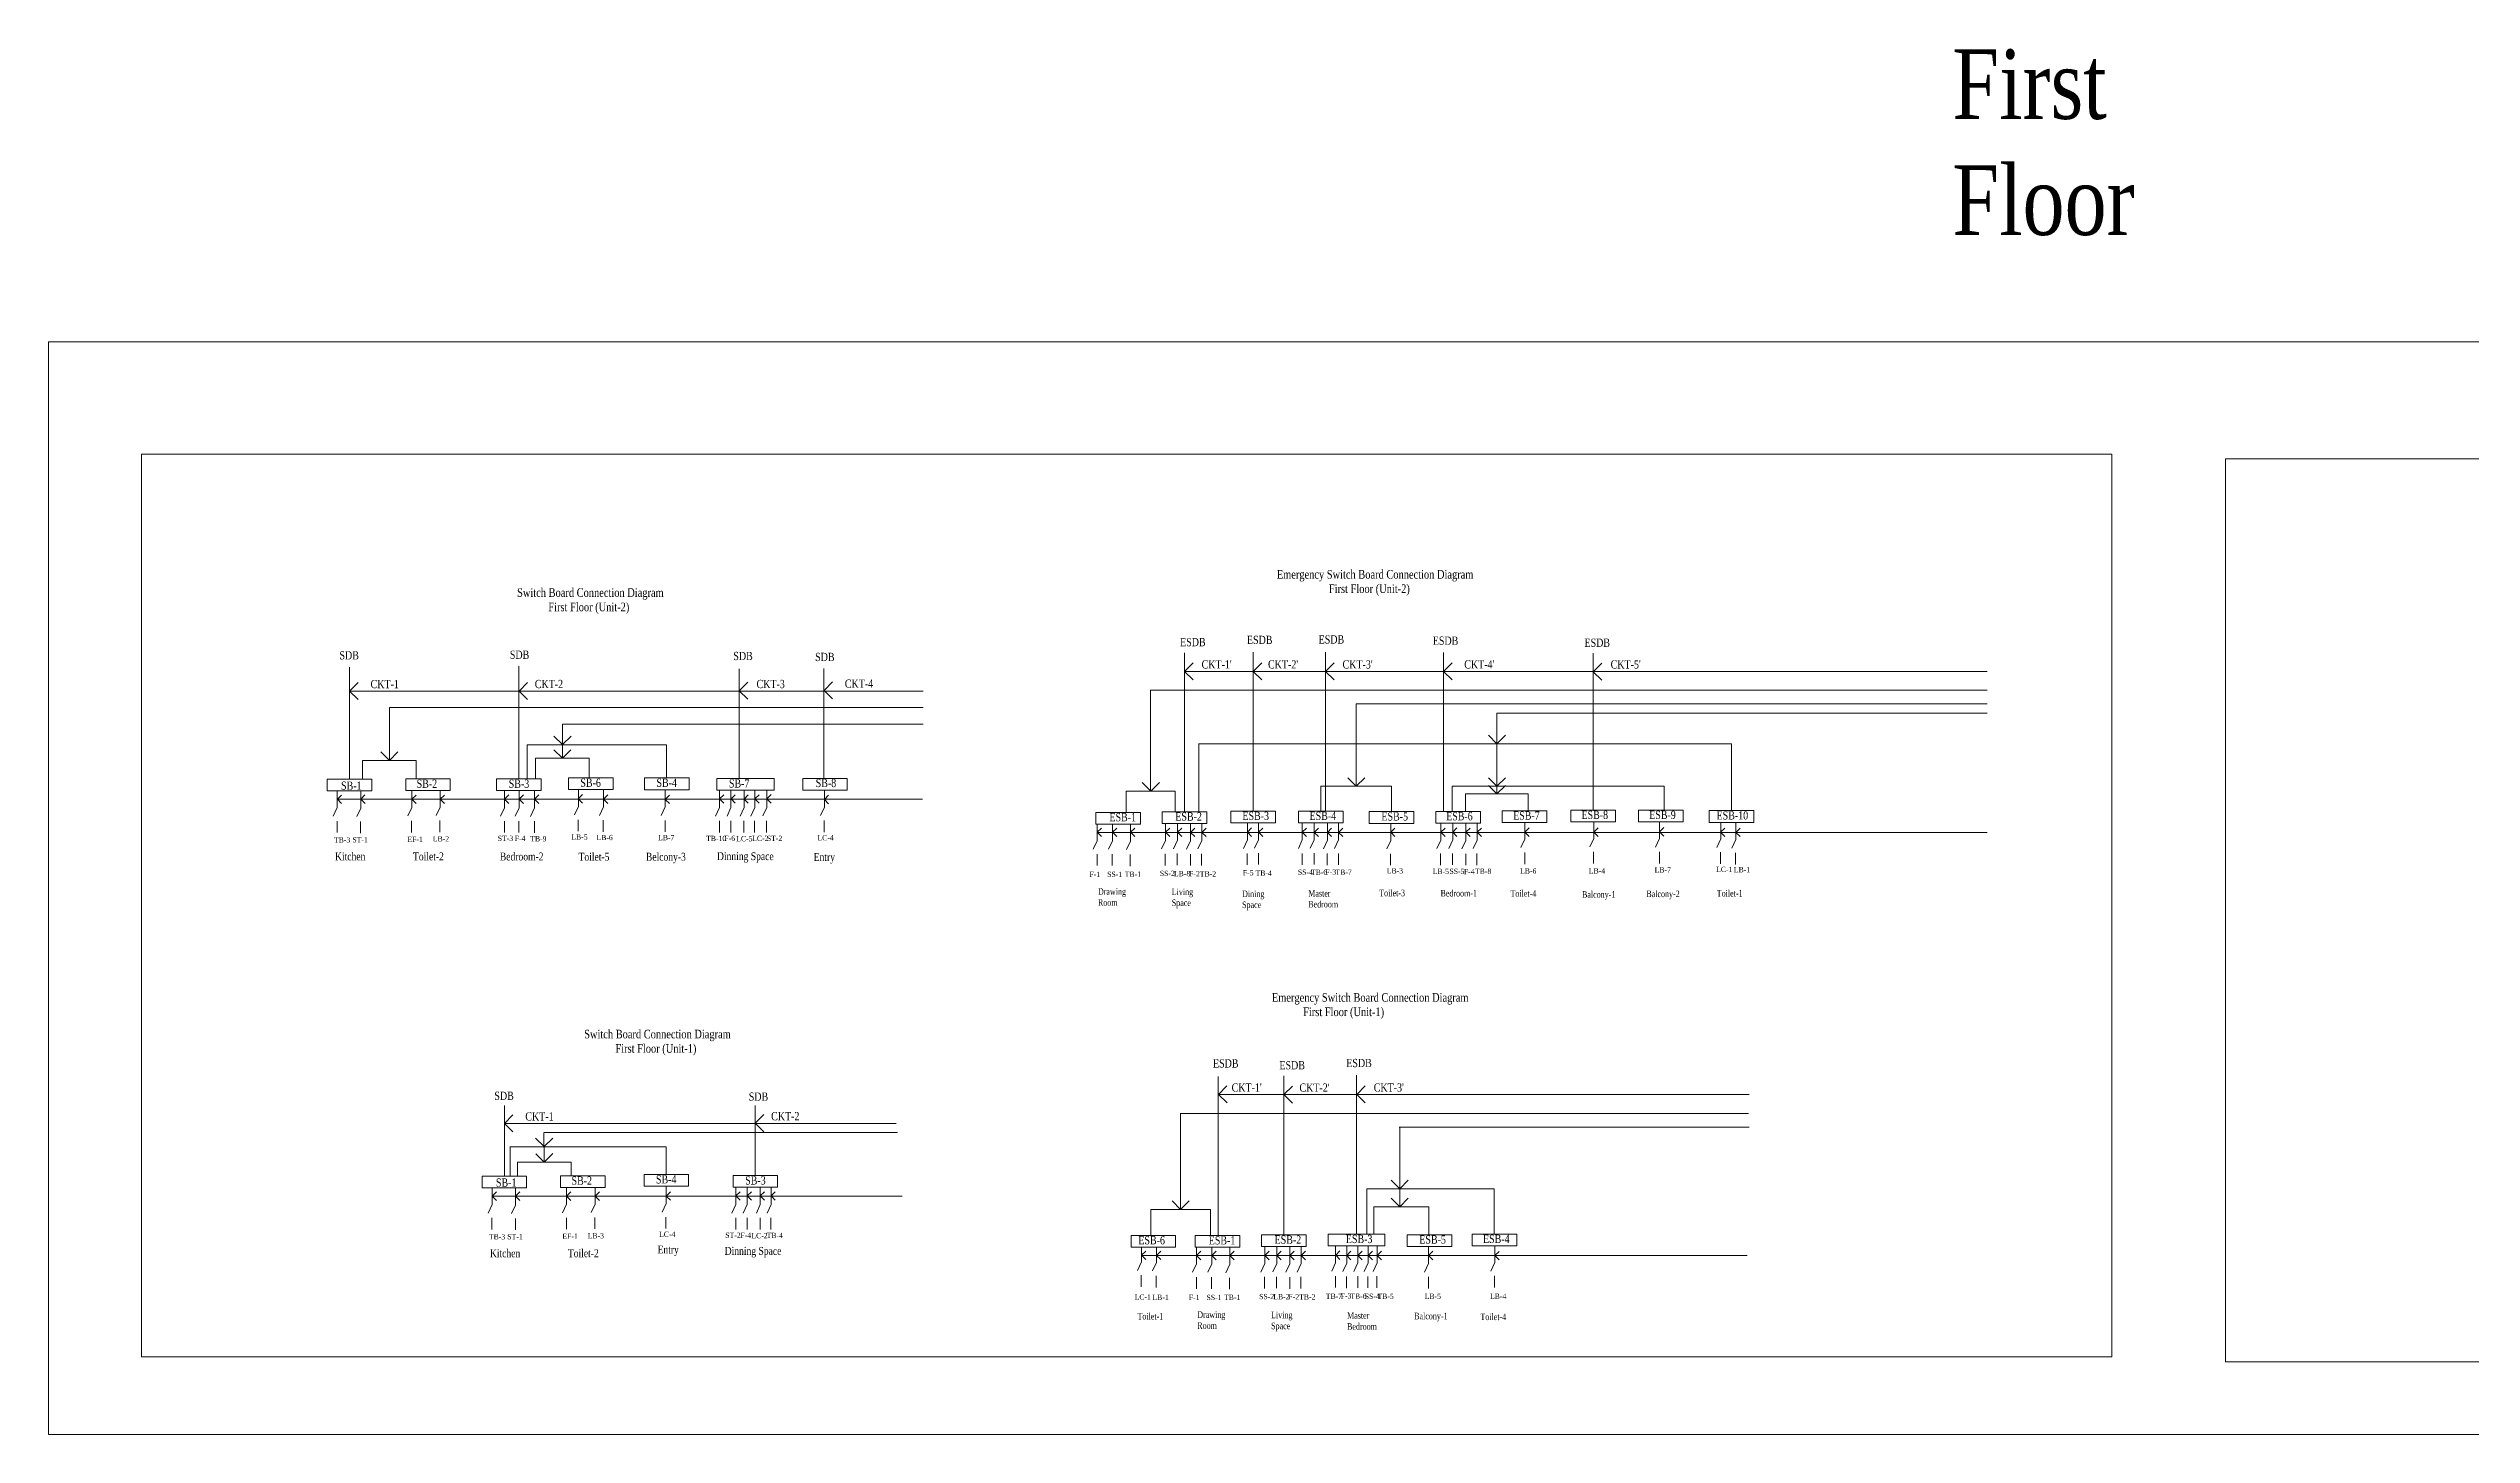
# Model space of a CAD drawing. Header units: inches. Extents: x -13742749 to 88736, y -40897 to 32194776.
# Drawn here: x 34792 to 50582, y -31191 to -22161 of the extents above; entities that cross this region are included whole.
import ezdxf

# ---------------------------------------------------------------- set-up
doc = ezdxf.new("R2010")
doc.units = ezdxf.units.IN
doc.header["$LTSCALE"] = 10
doc.header["$MEASUREMENT"] = 0
doc.linetypes.add('HIDDEN', pattern=[0.375, 0.25, -0.125])
for name, color, linetype, lineweight in [('ESDB_TEXT', 131, 'Continuous', 13), ('SDB_TEXT', 10, 'Continuous', 13), ('Switchboard_Diagram_My', 7, 'Continuous', 13), ('Text_My', 7, 'Continuous', 13)]:
    doc.layers.add(name, color=color, linetype=linetype, lineweight=lineweight)
doc.styles.get("Standard").update_dxf_attribs({"font": 'times.ttf', "width": 0.8})

msp = doc.modelspace()

# ---------------------------------------------------------------- linework, layer by layer
at = {"layer": 'Switchboard_Diagram_My', "linetype": 'ByBlock', "ltscale": 10}
for p, q in [((36753.10316, -26578.43108), (36753.10316, -26191.39747)), ((37857.04643, -26579.46476), (37857.04643, -26185.68142)), ((39292.05311, -26577.40513), (39292.05311, -26201.74769)), ((39844.52761, -26575.44771), (39844.52761, -26199.79027)), ((42194.70751, -26339.81416), (42194.70751, -26098.09748)), ((42194.70751, -26219.61012), (42250.37646, -26163.81404)), ((42641.97874, -26335.5424), (42641.97874, -26093.82572)), ((42641.97874, -26219.61012), (42697.64769, -26163.81404)), ((43113.49159, -26335.5424), (43113.49159, -26093.82572)), ((43113.49159, -26219.61012), (43169.16055, -26163.81404)), ((43882.56253, -26337.75211), (43882.56253, -26096.03543)), ((43882.56253, -26219.61012), (43938.23149, -26163.81404)), ((44857.68829, -27123.1556), (44857.68829, -26100.13737)), ((44857.73701, -26221.44798), (44913.40596, -26165.65189)), ((36754.0991, -26347.27623), (36809.76805, -26291.48014)), ((36809.89519, -26402.94518), (36754.0991, -26347.27623)), ((37913.78701, -26402.76427), (37857.99092, -26347.09532)), ((37857.99138, -26347.09578), (37913.66033, -26291.29969)), ((39348.79369, -26400.70464), (39292.9976, -26345.03569)), ((39292.99806, -26345.03615), (39348.66701, -26289.24006)), ((39901.26819, -26398.74722), (39845.4721, -26343.07827)), ((39845.47256, -26343.07873), (39901.14152, -26287.28264)), ((41974.10665, -26999.8104), (41974.10665, -26341.9243)), ((41974.10665, -26341.9243), (47424.8531, -26341.9243)), ((42250.50314, -26275.27862), (42194.70705, -26219.60967)), ((42194.70751, -26218.95582), (47424.8531, -26218.95582)), ((42194.70751, -27133.69789), (42194.70751, -26339.81416)), ((42697.77437, -26275.27862), (42641.97828, -26219.60967)), ((42641.97874, -27129.42614), (42641.97874, -26335.5424)), ((43169.28722, -26275.27862), (43113.49113, -26219.60967)), ((43113.49159, -27129.42614), (43113.49159, -26335.5424)), ((43938.35816, -26275.27862), (43882.56207, -26219.60967)), ((43882.56253, -27131.63584), (43882.56253, -26337.75211)), ((44913.53264, -26277.11647), (44857.73655, -26221.44752)), ((43313.36978, -26967.7912), (43313.36978, -26431.47175)), ((43313.36978, -26431.47175), (47424.8531, -26431.47175)), ((44230.50312, -26691.37567), (44230.50312, -26490.90174)), ((44230.50312, -26490.90174), (47153.63835, -26490.90174)), ((47153.63835, -26490.90174), (47424.8531, -26490.90174)), ((36753.10316, -26921.75787), (36753.10316, -26578.43108)), ((37856.7277, -26919.85022), (37857.04643, -26579.46476)), ((38141.47027, -26696.32433), (38085.67418, -26640.65538)), ((38140.96394, -26785.2923), (38140.96394, -26684.58412)), ((38197.13876, -26640.5287), (38141.46981, -26696.32479)), ((39291.73439, -26917.79059), (39292.05311, -26577.40513)), ((39844.20889, -26915.83317), (39844.52761, -26575.44771)), ((44230.7163, -26691.37482), (44174.92021, -26635.70587)), ((44286.38479, -26635.5792), (44230.71584, -26691.37528)), ((36838.36124, -26799.76178), (36838.36124, -26921.75787)), ((36838.36124, -26799.76178), (37187.84545, -26799.76178)), ((37013.16869, -26799.76093), (36957.3726, -26744.09198)), ((37013.10335, -26799.76178), (37013.10335, -26699.05359)), ((37068.83718, -26743.9653), (37013.16823, -26799.76139)), ((37187.84545, -26919.85022), (37187.84545, -26799.76178)), ((37966.22183, -26785.2923), (37966.22183, -26918.27893)), ((37966.22183, -26785.2923), (38315.70604, -26785.2923)), ((38141.02928, -26785.29146), (38085.23319, -26729.6225)), ((38196.69777, -26729.49583), (38141.02882, -26785.29192)), ((38315.70604, -26911.35372), (38315.70604, -26785.2923)), ((45759.81497, -26691.37567), (42286.77915, -26691.37567)), ((42288.00019, -26695.79192), (42288.00019, -27131.97707)), ((44230.50312, -26826.20391), (44230.50312, -26691.37567)), ((44230.50312, -26967.60136), (44230.50312, -26826.20391)), ((45759.81497, -27126.62161), (45759.81497, -26691.37567)), ((36673.304, -26998.053), (36673.304, -27107.07436)), ((37158.82407, -26996.52333), (37158.82407, -27105.54469)), ((37344.14872, -26994.99282), (37344.14872, -27104.01418)), ((37763.62015, -26998.43786), (37763.62015, -27107.45922)), ((37858.99194, -26998.63071), (37858.99194, -27107.65207)), ((37959.27092, -26999.4696), (37959.27092, -27108.49096)), ((38244.74463, -26989.4584), (38244.74463, -27098.47976)), ((38408.70816, -26992.93161), (38408.70816, -27101.95297)), ((38810.59743, -26993.2826), (38810.59743, -27102.30396)), ((39165.19593, -26997.40997), (39165.19593, -27106.43133)), ((39239.37549, -26997.40997), (39239.37549, -27106.43133)), ((39324.46218, -26997.40997), (39324.46218, -27106.43133)), ((39394.27761, -26997.40997), (39394.27761, -27106.43133)), ((39472.3871, -26996.82371), (39472.3871, -27105.84507)), ((39848.24365, -26994.9006), (39848.24365, -27103.92196)), ((41815.05357, -27137.90637), (41815.05357, -26999.8104)), ((41815.05357, -26999.8104), (42133.15972, -26999.8104)), ((41975.11466, -26999.80955), (41919.31857, -26944.1406)), ((42030.78315, -26944.01393), (41975.1142, -26999.81001)), ((42133.15972, -26999.8104), (42133.15972, -27133.69789)), ((43082.63415, -27133.39211), (43082.63415, -26967.7912)), ((43082.63415, -26967.7912), (43544.10542, -26967.7912)), ((43314.11749, -26967.79036), (43258.3214, -26912.12141)), ((43369.78598, -26911.99473), (43314.11703, -26967.79082)), ((43544.10542, -26967.7912), (43544.10542, -27132.89214)), ((45321.40698, -26967.60136), (43937.93155, -26967.60136)), ((43937.93155, -26967.60136), (43937.93155, -27131.63584)), ((44230.7163, -26967.60052), (44174.92021, -26911.93157)), ((44230.7163, -27017.44416), (44174.92021, -26961.77521)), ((44230.50312, -27017.445), (44230.50312, -26967.60136)), ((44286.38479, -26911.80489), (44230.71584, -26967.60098)), ((44286.38479, -26961.64853), (44230.71584, -27017.44462)), ((45321.40698, -27123.1556), (45321.40698, -26967.60136)), ((36673.304, -27107.07436), (36647.5434, -27162.27225)), ((36673.304, -27052.56368), (40487.34244, -27052.56368)), ((36702.22902, -27080.39338), (36674.33098, -27052.5589)), ((36674.33144, -27052.55936), (36702.16591, -27024.66132)), ((36826.46432, -27110.13453), (36800.70371, -27165.33242)), ((36826.46432, -27001.11317), (36826.46432, -27110.13453)), ((36854.40369, -27080.22502), (36826.50565, -27052.39054)), ((36826.50611, -27052.391), (36854.34058, -27024.49295)), ((37158.82407, -27105.54469), (37133.06347, -27160.74258)), ((37186.8501, -27080.57979), (37158.95205, -27052.74532)), ((37158.95251, -27052.74578), (37186.78699, -27024.84773)), ((37344.14872, -27104.01418), (37318.38812, -27159.21207)), ((37372.05064, -27080.39086), (37344.15259, -27052.55638)), ((37344.15305, -27052.55684), (37371.98753, -27024.6588)), ((37763.62015, -27107.45922), (37737.85955, -27162.65711)), ((37791.75639, -27079.24491), (37763.85835, -27051.41044)), ((37763.85881, -27051.4109), (37791.69328, -27023.51285)), ((37858.99194, -27107.65207), (37833.23134, -27162.84996)), ((37887.09637, -27079.43776), (37859.19832, -27051.60329)), ((37859.19878, -27051.60375), (37887.03326, -27023.7057)), ((37959.27092, -27108.49096), (37933.51032, -27163.68885)), ((37987.53463, -27080.27666), (37959.63659, -27052.44218)), ((37959.63705, -27052.44264), (37987.47153, -27024.5446)), ((38244.74463, -27098.47976), (38218.98402, -27153.67765)), ((38272.2785, -27076.82276), (38244.38045, -27048.98828)), ((38244.38091, -27048.98874), (38272.21539, -27021.0907)), ((38408.70816, -27101.95297), (38382.94756, -27157.15086)), ((38436.24203, -27080.29597), (38408.34399, -27052.4615)), ((38408.34445, -27052.46195), (38436.17892, -27024.56391)), ((38810.59743, -27102.30396), (38784.83683, -27157.50185)), ((38838.13131, -27080.64696), (38810.23326, -27052.81248)), ((38810.23372, -27052.81294), (38838.0682, -27024.9149)), ((39165.19593, -27106.43133), (39139.43533, -27161.62923)), ((39193.33218, -27078.21703), (39165.43413, -27050.38255)), ((39165.43459, -27050.38301), (39193.26907, -27022.48497)), ((39239.37549, -27106.43133), (39213.61489, -27161.62923)), ((39267.47992, -27078.21703), (39239.58188, -27050.38255)), ((39239.58234, -27050.38301), (39267.41681, -27022.48497)), ((39324.46218, -27106.43133), (39298.70158, -27161.62923)), ((39352.21881, -27078.51093), (39324.32077, -27050.67645)), ((39324.32123, -27050.67691), (39352.15571, -27022.77887)), ((39394.27761, -27106.43133), (39368.51701, -27161.62923)), ((39422.54132, -27078.21703), (39394.64327, -27050.38255)), ((39394.64373, -27050.38301), (39422.47821, -27022.48497)), ((39472.3871, -27105.84507), (39446.6265, -27161.04296)), ((39500.65081, -27077.63077), (39472.75276, -27049.79629)), ((39472.75322, -27049.79675), (39500.5877, -27021.89871)), ((39848.24365, -27103.92196), (39822.48304, -27159.11985)), ((39875.77752, -27082.26496), (39847.87947, -27054.43049)), ((39847.87993, -27054.43094), (39875.71441, -27026.5329)), ((44434.62226, -27017.445), (44026.38399, -27017.445)), ((44026.38399, -27017.445), (44026.38399, -27131.63584)), ((44434.62226, -27127.42736), (44434.62226, -27017.445)), ((36672.04853, -27194.40197), (36672.04853, -27269.37161)), ((36825.20885, -27197.46215), (36825.20885, -27272.43179)), ((37157.5686, -27192.87231), (37157.5686, -27267.84195)), ((37342.89325, -27191.3418), (37342.89325, -27266.31144)), ((37762.36468, -27194.78684), (37762.36468, -27269.75648)), ((37857.73647, -27194.97969), (37857.73647, -27269.94933)), ((37958.01546, -27195.81858), (37958.01546, -27270.78822)), ((38243.48916, -27185.80737), (38243.48916, -27260.77701)), ((38407.45269, -27189.28059), (38407.45269, -27264.25023)), ((38809.34197, -27189.63157), (38809.34197, -27264.60121)), ((39163.94047, -27193.75895), (39163.94047, -27268.72859)), ((39238.12003, -27193.75895), (39238.12003, -27268.72859)), ((39323.20671, -27193.75895), (39323.20671, -27268.72859)), ((39393.02214, -27193.75895), (39393.02214, -27268.72859)), ((39471.13163, -27193.17269), (39471.13163, -27268.14233)), ((39846.98818, -27191.24958), (39846.98818, -27266.21922)), ((41625.90896, -27213.35271), (41625.90896, -27322.37407)), ((41625.90896, -27267.86339), (47424.8531, -27267.86339)), ((41654.0445, -27295.54747), (41626.14646, -27267.71299)), ((41626.14692, -27267.71345), (41653.98139, -27239.8154)), ((41725.47849, -27213.35271), (41725.47849, -27322.37407)), ((41753.55253, -27295.47693), (41725.65449, -27267.64245)), ((41725.65495, -27267.64291), (41753.48942, -27239.74487)), ((41842.16176, -27216.46098), (41842.16176, -27325.48234)), ((41870.15009, -27295.42529), (41842.25205, -27267.59081)), ((41842.25251, -27267.59127), (41870.08698, -27239.69323)), ((42098.72385, -27295.42613), (42070.82581, -27267.59165)), ((42070.82627, -27267.59211), (42098.66074, -27239.69407)), ((42070.86423, -27211.79858), (42070.86423, -27320.81994)), ((42148.65379, -27210.24445), (42148.65379, -27319.26581)), ((42176.57278, -27295.563), (42148.67474, -27267.72852)), ((42148.6752, -27267.72898), (42176.50967, -27239.83094)), ((42261.94598, -27295.64613), (42234.04793, -27267.81166)), ((42234.04839, -27267.81211), (42261.88287, -27239.91407)), ((42234.22038, -27213.35271), (42234.22038, -27322.37407)), ((42335.01282, -27295.89385), (42307.11477, -27268.05937)), ((42307.11523, -27268.05983), (42334.94971, -27240.16179)), ((42307.34373, -27211.79858), (42307.34373, -27320.81994)), ((42632.2532, -27295.28925), (42604.35516, -27267.45478)), ((42604.35562, -27267.45524), (42632.19009, -27239.55719)), ((42604.4969, -27208.69031), (42604.4969, -27317.71167)), ((42677.62024, -27316.15754), (42651.85964, -27371.35543)), ((42705.50127, -27295.56258), (42677.60323, -27267.7281)), ((42677.60369, -27267.72856), (42705.43816, -27239.83052)), ((42677.62024, -27207.13618), (42677.62024, -27316.15754)), ((42990.04479, -27295.46601), (42962.14675, -27267.63154)), ((42962.14721, -27267.632), (42989.98169, -27239.73395)), ((42962.32802, -27208.69031), (42962.32802, -27317.71167)), ((43040.11758, -27316.15754), (43014.35698, -27371.35543)), ((43040.11758, -27207.13618), (43040.11758, -27316.15754)), ((43068.1947, -27295.71163), (43040.29665, -27267.87715)), ((43040.29711, -27267.87761), (43068.13159, -27239.97957)), ((43125.68417, -27210.24445), (43125.68417, -27319.26581)), ((43153.6132, -27295.69945), (43125.71516, -27267.86498)), ((43125.71562, -27267.86544), (43153.55009, -27239.96739)), ((43226.65091, -27295.84808), (43198.75287, -27268.01361)), ((43198.75333, -27268.01407), (43226.5878, -27240.11602)), ((43198.80752, -27208.69031), (43198.80752, -27317.71167)), ((43566.32062, -27295.5651), (43538.42257, -27267.73062)), ((43538.42303, -27267.73108), (43566.25751, -27239.83304)), ((43538.68292, -27211.44675), (43538.68292, -27320.46811)), ((43865.04173, -27209.89262), (43865.04173, -27318.91398)), ((43893.04211, -27295.52647), (43865.14406, -27267.692)), ((43865.14452, -27267.69246), (43892.979, -27239.79441)), ((43970.31606, -27295.12425), (43942.41802, -27267.28977)), ((43942.41848, -27267.29023), (43970.25296, -27239.39219)), ((43942.83129, -27208.33848), (43942.83129, -27317.35984)), ((44056.04201, -27295.52647), (44028.14397, -27267.692)), ((44028.14443, -27267.69246), (44055.9789, -27239.79441)), ((44028.39788, -27211.44675), (44028.39788, -27320.46811)), ((44129.29224, -27295.52647), (44101.39419, -27267.692)), ((44101.39465, -27267.69246), (44129.22913, -27239.79441)), ((44101.52122, -27209.89262), (44101.52122, -27318.91398)), ((44412.9387, -27312.51014), (44387.1781, -27367.70803)), ((44412.9387, -27203.48878), (44412.9387, -27312.51014)), ((44441.33736, -27294.96806), (44413.43932, -27267.13359)), ((44413.43978, -27267.13405), (44441.27425, -27239.236)), ((44862.22811, -27308.09157), (44836.46751, -27363.28946)), ((44862.22811, -27199.07021), (44862.22811, -27308.09157)), ((44890.2152, -27294.97814), (44862.31716, -27267.14366)), ((44862.31762, -27267.14412), (44890.15209, -27239.24608)), ((45290.42741, -27308.52018), (45264.66681, -27363.71807)), ((45290.42741, -27199.49882), (45290.42741, -27308.52018)), ((45318.52779, -27293.00985), (45290.62974, -27265.17538)), ((45290.6302, -27265.17584), (45318.46468, -27237.27779)), ((45689.13828, -27310.74592), (45663.37768, -27365.94381)), ((45716.17912, -27295.63354), (45688.28107, -27267.79906)), ((45688.28153, -27267.79952), (45716.11601, -27239.90147)), ((45689.13828, -27201.72456), (45689.13828, -27310.74592)), ((45786.93816, -27314.73418), (45761.17756, -27369.93207)), ((45786.93816, -27205.71282), (45786.93816, -27314.73418)), ((45815.4412, -27295.71205), (45787.54315, -27267.87757)), ((45787.54361, -27267.87803), (45815.37809, -27239.97999)), ((41625.90896, -27322.37407), (41600.14836, -27377.57196)), ((41624.6535, -27409.70169), (41624.6535, -27484.67133)), ((41725.47849, -27322.37407), (41699.71789, -27377.57196)), ((41724.22302, -27409.70169), (41724.22302, -27484.67133)), ((41842.16176, -27325.48234), (41816.40116, -27380.68023)), ((41840.9063, -27412.80996), (41840.9063, -27487.7796)), ((42070.86423, -27320.81994), (42045.10363, -27376.01783)), ((42069.60876, -27408.14756), (42069.60876, -27483.1172)), ((42148.65379, -27319.26581), (42122.89319, -27374.4637)), ((42147.39833, -27406.59342), (42147.39833, -27481.56306)), ((42234.22038, -27322.37407), (42208.45978, -27377.57196)), ((42232.96492, -27409.70169), (42232.96492, -27484.67133)), ((42307.34373, -27320.81994), (42281.58312, -27376.01783)), ((42306.08826, -27408.14756), (42306.08826, -27483.1172)), ((42604.4969, -27317.71167), (42578.73629, -27372.90956)), ((42603.24143, -27405.03929), (42603.24143, -27480.00893)), ((42676.36478, -27403.48516), (42676.36478, -27478.4548)), ((42962.32802, -27317.71167), (42936.56742, -27372.90956)), ((42961.07256, -27405.03929), (42961.07256, -27480.00893)), ((43038.86212, -27403.48516), (43038.86212, -27478.4548)), ((43125.68417, -27319.26581), (43099.92357, -27374.4637)), ((43124.42871, -27406.59342), (43124.42871, -27481.56306)), ((43198.80752, -27317.71167), (43173.04692, -27372.90956)), ((43197.55205, -27405.03929), (43197.55205, -27480.00893)), ((43538.68292, -27320.46811), (43512.92232, -27375.666)), ((43537.42746, -27407.79572), (43537.42746, -27482.76536)), ((43865.04173, -27318.91398), (43839.28112, -27374.11187)), ((43863.78626, -27406.24159), (43863.78626, -27481.21123)), ((43942.83129, -27317.35984), (43917.07069, -27372.55773)), ((43941.57582, -27404.68746), (43941.57582, -27479.6571)), ((44028.39788, -27320.46811), (44002.63728, -27375.666)), ((44027.14241, -27407.79572), (44027.14241, -27482.76536)), ((44101.52122, -27318.91398), (44075.76062, -27374.11187)), ((44100.26576, -27406.24159), (44100.26576, -27481.21123)), ((44411.68324, -27399.83775), (44411.68324, -27474.80739)), ((44860.97264, -27395.41919), (44860.97264, -27470.38883)), ((45289.17195, -27395.8478), (45289.17195, -27470.81744)), ((45687.88282, -27398.07353), (45687.88282, -27473.04317)), ((45785.68269, -27402.0618), (45785.68269, -27477.03144)), ((42413.96973, -29099.79297), (42413.96973, -28858.07629)), ((42841.98139, -29096.5396), (42841.98139, -28854.82292)), ((43316.27185, -29091.39809), (43316.27185, -28849.68141)), ((37762.47765, -29164.15588), (37762.47765, -29047.74015)), ((39397.97077, -29163.83175), (39397.97077, -29047.41602)), ((42471.75724, -29030.81418), (42415.96115, -28975.14523)), ((42415.96161, -28975.14569), (42471.63057, -28919.3496)), ((42417.53475, -28975.68126), (45873.56748, -28975.68126)), ((42897.77702, -29032.00406), (42841.98093, -28976.33511)), ((42841.98139, -28976.33557), (42897.65034, -28920.53948)), ((43372.52829, -29031.14588), (43316.7322, -28975.47693)), ((43316.73266, -28975.47739), (43372.40161, -28919.6813)), ((37762.47765, -29164.15588), (37818.1466, -29108.35979)), ((37762.47765, -29507.48268), (37762.47765, -29164.15588)), ((37762.47765, -29164.15588), (40315.66523, -29164.15588)), ((37818.27374, -29219.82483), (37762.47765, -29164.15588)), ((39397.65205, -29504.21721), (39397.97077, -29163.83175)), ((39453.71541, -29218.28611), (39397.91932, -29162.61716)), ((39397.91978, -29162.61762), (39453.58873, -29106.82153)), ((42167.31087, -29098.64974), (45869.92561, -29098.64974)), ((42168.08387, -29725.39262), (42168.08387, -29099.11038)), ((42413.96973, -29893.6767), (42413.96973, -29099.79297)), ((42841.98139, -29890.42333), (42841.98139, -29096.5396)), ((43316.27185, -29885.28183), (43316.27185, -29091.39809)), ((43593.93877, -29188.19719), (45873.56748, -29188.19719)), ((37799.07255, -29316.38036), (38815.99536, -29316.38036)), ((37799.33237, -29507.7118), (37799.33237, -29316.35649)), ((38021.95958, -29315.54568), (37966.16349, -29259.87673)), ((38022.49066, -29417.06362), (37966.69457, -29361.39466)), ((38022.47784, -29417.56113), (38020.68622, -29223.78912)), ((38021.61592, -29223.87617), (40325.43834, -29223.87617)), ((38077.62807, -29259.75005), (38021.95912, -29315.54614)), ((38078.15915, -29361.26799), (38022.4902, -29417.06408)), ((38816.06316, -29497.53952), (38816.06316, -29316.36572)), ((37847.72926, -29417.52454), (38197.21347, -29417.52454)), ((37847.73573, -29417.50487), (37847.73573, -29507.48268)), ((38197.21994, -29505.57502), (38197.21994, -29417.42677)), ((37682.67849, -29583.7778), (37682.67849, -29692.79916)), ((37682.67849, -29638.28848), (40355.80155, -29638.28848)), ((37710.73262, -29666.08231), (37682.83457, -29638.24783)), ((37682.83503, -29638.24829), (37710.66951, -29610.35025)), ((37835.83881, -29586.83798), (37835.83881, -29695.85934)), ((37863.86198, -29666.15704), (37835.96393, -29638.32257)), ((37835.96439, -29638.32302), (37863.79887, -29610.42498)), ((38168.19856, -29582.24814), (38168.19856, -29691.2695)), ((38196.29544, -29666.1096), (38168.3974, -29638.27512)), ((38168.39786, -29638.27558), (38196.23233, -29610.37754)), ((38353.52321, -29580.71763), (38353.52321, -29689.73899)), ((38381.49382, -29666.15284), (38353.59578, -29638.31837)), ((38353.59624, -29638.31883), (38381.43071, -29610.42078)), ((38816.5857, -29578.08793), (38816.5857, -29687.10929)), ((38845.16022, -29665.40424), (38817.26217, -29637.56976)), ((38817.26263, -29637.57022), (38845.09711, -29609.67218)), ((39271.11359, -29583.83659), (39271.11359, -29692.85795)), ((39299.08983, -29664.94786), (39271.19179, -29637.11338)), ((39271.19225, -29637.11384), (39299.02672, -29609.21579)), ((39373.12323, -29664.82988), (39345.22518, -29636.9954)), ((39345.22564, -29636.99586), (39373.06012, -29609.09781)), ((39345.29315, -29583.83659), (39345.29315, -29692.85795)), ((39458.15662, -29664.879), (39430.25858, -29637.04452)), ((39430.25904, -29637.04498), (39458.09351, -29609.14694)), ((39430.37984, -29583.83659), (39430.37984, -29692.85795)), ((39500.19527, -29583.83659), (39500.19527, -29692.85795)), ((39528.11019, -29664.69384), (39500.21215, -29636.85937)), ((39500.21261, -29636.85983), (39528.04708, -29608.96178)), ((42169.09189, -29725.39178), (42113.2958, -29669.72282)), ((42224.76038, -29669.59615), (42169.09143, -29725.39224)), ((43596.91888, -29589.57001), (43541.12279, -29533.90105)), ((43596.95356, -29706.95153), (43541.15748, -29651.28258)), ((43652.58737, -29533.77438), (43596.91842, -29589.57047)), ((43652.62206, -29651.15591), (43596.95311, -29706.95199)), ((37682.67849, -29692.79916), (37656.91789, -29747.99705)), ((37681.42302, -29780.12678), (37681.42302, -29855.09642)), ((37835.83881, -29695.85934), (37810.0782, -29751.05723)), ((37834.58334, -29783.18695), (37834.58334, -29858.15659)), ((38168.19856, -29691.2695), (38142.43796, -29746.46739)), ((38166.94309, -29778.59711), (38166.94309, -29853.56675)), ((38353.52321, -29689.73899), (38327.76261, -29744.93688)), ((38352.26774, -29777.0666), (38352.26774, -29852.03624)), ((38816.5857, -29687.10929), (38790.8251, -29742.30718)), ((38815.33023, -29774.43691), (38815.33023, -29849.40655)), ((39271.11359, -29692.85795), (39245.35299, -29748.05584)), ((39269.85812, -29780.18557), (39269.85812, -29855.15521)), ((39345.29315, -29692.85795), (39319.53255, -29748.05584)), ((39344.03769, -29780.18557), (39344.03769, -29855.15521)), ((39430.37984, -29692.85795), (39404.61923, -29748.05584)), ((39429.12437, -29780.18557), (39429.12437, -29855.15521)), ((39500.19527, -29692.85795), (39474.43466, -29748.05584)), ((39498.9398, -29780.18557), (39498.9398, -29855.15521)), ((41976.06055, -29725.53874), (42364.83419, -29725.53874)), ((41976.10126, -29894.79658), (41976.10126, -29725.83766)), ((42364.83419, -29725.53874), (42364.83419, -29890.63968)), ((41913.99196, -30023.64549), (41941.82643, -29995.74745)), ((41914.30716, -29971.4715), (41914.30716, -30066.63632)), ((42012.10703, -29970.90645), (42012.10703, -30070.62459)), ((42012.20765, -30023.76557), (42040.04213, -29995.86753)), ((42273.18285, -29970.07815), (42273.18285, -30079.09951)), ((42273.55674, -30024.36423), (42301.39121, -29996.46618)), ((42372.40026, -30024.75259), (42400.23474, -29996.85455)), ((42372.75237, -29970.07815), (42372.75237, -30079.09951)), ((42489.43564, -29973.18642), (42489.43564, -30082.20778)), ((42489.66448, -30024.37934), (42517.49896, -29996.4813)), ((42718.13811, -29968.52402), (42718.13811, -30077.54538)), ((42718.20912, -30024.27312), (42746.04359, -29996.37507)), ((42795.85093, -30024.79794), (42823.6854, -29996.89989)), ((42795.92767, -29966.96989), (42795.92767, -30075.99125)), ((42881.49426, -29970.07815), (42881.49426, -30079.09951)), ((42881.55854, -30024.73706), (42909.39301, -29996.83902)), ((42954.61761, -29968.52402), (42954.61761, -30077.54538)), ((42954.96518, -30024.32896), (42982.79966, -29996.43092)), ((43179.71472, -29962.56375), (43179.71472, -30071.58511)), ((43179.76507, -30023.21036), (43207.59955, -29995.31232)), ((43251.74279, -30024.34198), (43279.57726, -29996.44393)), ((43251.77078, -29965.41575), (43251.77078, -30074.43711)), ((43324.89412, -29963.86162), (43324.89412, -30072.88298)), ((43324.94447, -30024.50824), (43352.77895, -29996.61019)), ((43391.69647, -29964.42088), (43391.69647, -30073.44224)), ((43391.74681, -30025.0675), (43419.58129, -29997.16946)), ((43449.51057, -29964.0699), (43449.51057, -30073.09126)), ((43449.56092, -30024.71652), (43477.39539, -29996.81847)), ((43784.65018, -30024.68134), (43812.48465, -29996.7833)), ((43785.37068, -29968.2609), (43785.37068, -30077.28226)), ((44216.53842, -30025.60352), (44244.37289, -29997.70548)), ((44216.79461, -29961.83222), (44216.79461, -30070.85358)), ((41914.30716, -30066.63632), (41888.54656, -30121.83421)), ((41913.05169, -30153.96394), (41913.05169, -30228.93358)), ((41941.88954, -30051.47951), (41913.9915, -30023.64503)), ((41914.96133, -30024.58883), (45861.50719, -30024.58883)), ((42012.10703, -30070.62459), (41986.34643, -30125.82248)), ((42010.85157, -30157.9522), (42010.85157, -30232.92184)), ((42040.10523, -30051.59959), (42012.20719, -30023.76511)), ((42273.18285, -30079.09951), (42247.42225, -30134.29741)), ((42301.45432, -30052.19824), (42273.55628, -30024.36377)), ((42372.75237, -30079.09951), (42346.99177, -30134.29741)), ((42400.29784, -30052.58661), (42372.3998, -30024.75214)), ((42489.43564, -30082.20778), (42463.67504, -30137.40567)), ((42517.56207, -30052.21336), (42489.66402, -30024.37888)), ((42718.13811, -30077.54538), (42692.37751, -30132.74327)), ((42746.1067, -30052.10714), (42718.20866, -30024.27266)), ((42795.92767, -30075.99125), (42770.16707, -30131.18914)), ((42823.74851, -30052.63196), (42795.85047, -30024.79748)), ((42881.49426, -30079.09951), (42855.73366, -30134.29741)), ((42909.45612, -30052.57108), (42881.55808, -30024.7366)), ((42954.61761, -30077.54538), (42928.85701, -30132.74327)), ((42982.86277, -30052.16298), (42954.96472, -30024.3285)), ((43179.71472, -30071.58511), (43153.95412, -30126.783)), ((43178.45926, -30158.91272), (43178.45926, -30233.88236)), ((43207.66266, -30051.04438), (43179.76461, -30023.2099)), ((43251.77078, -30074.43711), (43226.01018, -30129.63501)), ((43279.64037, -30052.17599), (43251.74233, -30024.34152)), ((43324.89412, -30072.88298), (43299.13352, -30128.08087)), ((43352.84205, -30052.34226), (43324.94401, -30024.50778)), ((43391.69647, -30073.44224), (43365.93586, -30128.64013)), ((43419.6444, -30052.90152), (43391.74635, -30025.06704)), ((43449.51057, -30073.09126), (43423.74997, -30128.28915)), ((43477.4585, -30052.55053), (43449.56046, -30024.71606)), ((43785.37068, -30077.28226), (43759.61007, -30132.48015)), ((43812.54776, -30052.51536), (43784.64972, -30024.68088)), ((44216.79461, -30070.85358), (44191.034, -30126.05147)), ((44215.53914, -30158.1812), (44215.53914, -30233.15084)), ((44244.436, -30053.43754), (44216.53796, -30025.60306)), ((42271.92738, -30166.42713), (42271.92738, -30241.39677)), ((42371.49691, -30166.42713), (42371.49691, -30241.39677)), ((42488.18018, -30169.5354), (42488.18018, -30244.50504)), ((42716.88265, -30164.873), (42716.88265, -30239.84264)), ((42794.67221, -30163.31886), (42794.67221, -30238.2885)), ((42880.2388, -30166.42713), (42880.2388, -30241.39677)), ((42953.36214, -30164.873), (42953.36214, -30239.84264)), ((43250.51531, -30161.76473), (43250.51531, -30236.73437)), ((43323.63866, -30160.2106), (43323.63866, -30235.18024)), ((43390.441, -30160.76986), (43390.441, -30235.7395)), ((43448.2551, -30160.41887), (43448.2551, -30235.38851)), ((43784.11521, -30164.60988), (43784.11521, -30239.57952))]:
    msp.add_line(p, q, dxfattribs=at)
at = {"layer": 'Switchboard_Diagram_My', "ltscale": 10}
for p, q in [((36753.80895, -26348.07396), (40490.90504, -26348.07396)), ((37013.36296, -26699.37194), (37013.36296, -26453.87103)), ((37013.36296, -26453.87103), (40490.90504, -26453.87103)), ((38140.61905, -26683.4773), (38140.61905, -26563.70252)), ((38140.61905, -26563.70252), (40490.90504, -26563.70252)), ((37911.51803, -26921.2546), (37911.51803, -26696.76654)), ((37911.51803, -26696.76654), (38819.15188, -26696.76654)), ((38819.15188, -26696.76654), (38819.15188, -26912.73066)), ((43597.00587, -29193.71256), (43597.00587, -29706.5854)), ((44212.92823, -29589.7342), (43383.92909, -29589.7342)), ((43383.92909, -29589.7342), (43383.92909, -29886.21094)), ((44212.92823, -29886.00459), (44212.92823, -29589.7342)), ((43429.35092, -29707.25844), (43786.56656, -29707.25844)), ((43429.42524, -29887.07876), (43429.42524, -29707.7772)), ((43786.56656, -29707.25844), (43786.56656, -29888.6042))]:
    msp.add_line(p, q, dxfattribs=at)
at = {"layer": 'Switchboard_Diagram_My', "linetype": 'ByBlock', "ltscale": 10}
for points in [[(34791.64748, -24073.0255), (62549.9085, -24073.0255), (62549.9085, -31191.2567), (34791.64748, -31191.2567)], [(35398.49678, -24803.42496), (48238.08221, -24803.42496), (48238.08221, -30686.13533), (35398.49678, -30686.13533)], [(48977.80528, -24835.43632), (61817.39071, -24835.43632), (61817.39071, -30718.14669), (48977.80528, -30718.14669)], [(36607.98982, -26921.75787), (36898.2165, -26921.75787), (36898.2165, -26998.053), (36607.98982, -26998.053)], [(37119.7054, -26919.85022), (37409.93209, -26919.85022), (37409.93209, -26996.14534), (37119.7054, -26996.14534)], [(37711.61436, -26919.85022), (38001.84105, -26919.85022), (38001.84105, -26996.14534), (37711.61436, -26996.14534)], [(38180.65193, -26913.36791), (38470.87862, -26913.36791), (38470.87862, -26989.66303), (38180.65193, -26989.66303)], [(38676.60061, -26913.55497), (38966.8273, -26913.55497), (38966.8273, -26989.8501), (38676.60061, -26989.8501)], [(39146.62105, -26917.79059), (39521.40395, -26917.79059), (39521.40395, -26994.08571), (39146.62105, -26994.08571)], [(39707.25047, -26916.41685), (39997.47715, -26916.41685), (39997.47715, -26992.71198), (39707.25047, -26992.71198)], [(41616.76721, -27137.90637), (41906.99389, -27137.90637), (41906.99389, -27214.2015), (41616.76721, -27214.2015)], [(42049.59417, -27133.69789), (42339.82085, -27133.69789), (42339.82085, -27209.99302), (42049.59417, -27209.99302)], [(42496.8654, -27129.42614), (42787.09209, -27129.42614), (42787.09209, -27205.72126), (42496.8654, -27205.72126)], [(42937.5208, -27129.42614), (43227.74749, -27129.42614), (43227.74749, -27205.72126), (42937.5208, -27205.72126)], [(43398.99208, -27132.89214), (43689.21876, -27132.89214), (43689.21876, -27209.18726), (43398.99208, -27209.18726)], [(43832.47676, -27131.63584), (44122.70345, -27131.63584), (44122.70345, -27207.93096), (43832.47676, -27207.93096)], [(44265.30372, -27127.42736), (44555.5304, -27127.42736), (44555.5304, -27203.72249), (44265.30372, -27203.72249)], [(44712.57495, -27123.1556), (45002.80164, -27123.1556), (45002.80164, -27199.45073), (44712.57495, -27199.45073)], [(45153.23035, -27123.1556), (45443.45704, -27123.1556), (45443.45704, -27199.45073), (45153.23035, -27199.45073)], [(45614.70163, -27126.62161), (45904.92831, -27126.62161), (45904.92831, -27202.91673), (45614.70163, -27202.91673)], [(37617.36431, -29507.48268), (37907.59099, -29507.48268), (37907.59099, -29583.7778), (37617.36431, -29583.7778)], [(38129.07989, -29505.57502), (38419.30658, -29505.57502), (38419.30658, -29581.87015), (38129.07989, -29581.87015)], [(38673.21415, -29497.37677), (38963.44084, -29497.37677), (38963.44084, -29573.6719), (38673.21415, -29573.6719)], [(39252.5387, -29504.21721), (39542.76539, -29504.21721), (39542.76539, -29580.51233), (39252.5387, -29580.51233)], [(41846.60425, -29894.42045), (42136.83094, -29894.42045), (42136.83094, -29970.71558), (41846.60425, -29970.71558)], [(42264.04109, -29894.63181), (42554.26778, -29894.63181), (42554.26778, -29970.92694), (42264.04109, -29970.92694)], [(42696.86805, -29890.42333), (42987.09473, -29890.42333), (42987.09473, -29966.71846), (42696.86805, -29966.71846)], [(43130.89577, -29886.15158), (43500.37486, -29886.15158), (43500.37486, -29962.4467), (43130.83136, -29962.4467)], [(43645.67983, -29889.70629), (43935.90651, -29889.70629), (43935.90651, -29966.00142), (43645.67983, -29966.00142)], [(44069.15962, -29885.77081), (44359.38631, -29885.77081), (44359.38631, -29962.06593), (44069.15962, -29962.06593)]]:
    msp.add_lwpolyline(points, close=True, dxfattribs=at)

# ---------------------------------------------------------------- texts
at = {"layer": 'ESDB_TEXT', "linetype": 'ByBlock', "ltscale": 10, "char_height": 42.751962, "width": 2836.9979988, "attachment_point": 1}
for s, insert in [('Drawing\\PRoom', (41630.62981, -27632.17226)), ('Living\\PSpace', (42111.75147, -27634.12884)), ('Dining\\PSpace', (42569.97268, -27647.25376)), ('Master\\PBedroom', (43001.2528, -27643.27562)), ('Toilet-3', (43463.46321, -27641.18572)), ('Bedroom-1', (43863.05355, -27642.91055)), ('Toilet-4', (44319.01234, -27644.63005)), ('Balcony-1', (44785.05128, -27650.79428)), ('Balcony-2', (45204.2738, -27647.29031)), ('Toilet-1', (45662.99847, -27643.29866)), ('Toilet-1', (41888.16735, -30399.18907)), ('Drawing\\PRoom', (42277.9037, -30388.8977)), ('Living\\PSpace', (42759.02535, -30390.85429)), ('Master\\PBedroom', (43254.01087, -30394.27922)), ('Balcony-1', (43691.25852, -30397.61426)), ('Toilet-4', (44122.86825, -30402.9735))]:
    msp.add_mtext(s, dxfattribs=dict(at, insert=insert))
at = {"layer": 'SDB_TEXT', "linetype": 'ByBlock', "ltscale": 10, "width": 1913.0686274, "attachment_point": 1}
for s, insert, char_height in [('Kitchen', (36659.06968, -27398.62578), 51.688908), ('Toilet-2', (37167.06172, -27398.59878), 51.688908), ('Bedroom-2', (37733.12079, -27399.25065), 51.688908), ('Toilet-5', (38245.90136, -27400.92458), 51.688908), ('Belcony-3', (38684.99224, -27400.92458), 51.688908), ('Dinning Space', (39148.11452, -27397.19102), 51.6889078), ('Entry', (39778.27239, -27402.54259), 51.688908), ('Kitchen', (37668.44417, -29984.35058), 51.688908), ('Toilet-2', (38176.43621, -29984.32358), 51.688908), ('Entry', (38760.61038, -29959.89215), 51.688908), ('Dinning Space', (39198.30304, -29968.8461), 51.6889078)]:
    msp.add_mtext(s, dxfattribs=dict(at, insert=insert, char_height=char_height))
at = {"layer": 'Switchboard_Diagram_My', "linetype": 'HIDDEN', "ltscale": 10, "char_height": 56.1488802, "attachment_point": 1}
for s, insert, width in [('Emergency Switch Board Connection Diagram\\P                    First Floor (Unit-2)', (42796.05657, -25558.68756), 8178.6927173), ('Switch Board Connection Diagram\\P            First Floor (Unit-2)', (37845.57289, -25677.60089), 8183.0286567), ('Emergency Switch Board Connection Diagram\\P            First Floor (Unit-1)', (42764.24099, -28315.41301), 8180.9900847), ('Switch Board Connection Diagram\\P            First Floor (Unit-1)', (38282.71983, -28554.07975), 8182.3206048)]:
    msp.add_mtext(s, dxfattribs=dict(at, insert=insert, width=width))
at = {"layer": 'Switchboard_Diagram_My', "linetype": 'ByBlock', "ltscale": 10, "attachment_point": 1}
for s, insert, char_height, width in [('ESDB', (42165.99464, -26001.53667), 53.808023, 1046.5951689), ('ESDB', (42601.45464, -25987.03649), 53.808023, 1046.5951689), ('ESDB', (43068.84545, -25984.13662), 53.808023, 1046.5951689), ('ESDB', (43812.64212, -25992.17643), 53.808023, 1046.5951689), ('ESDB', (44801.35347, -26005.59874), 53.808023, 1046.5951689), ('SDB', (36688.00537, -26087.52696), 53.808023, 1046.5951689), ('SDB', (37798.29792, -26083.82425), 53.808023, 1046.5951689), ('SDB', (39254.51392, -26091.87185), 53.808023, 1046.5951689), ('SDB', (39787.80786, -26098.17031), 53.808023, 1046.5951689), ("CKT-1'", (42306.16778, -26146.54314), 53.808023, 1046.5951689), ("CKT-2'", (42739.12941, -26146.54314), 53.808023, 1046.5951689), ("CKT-3'", (43224.69256, -26146.54314), 53.808023, 1046.5951689), ("CKT-4'", (44017.77838, -26146.54314), 53.808023, 1046.5951689), ("CKT-5'", (44971.77054, -26146.69356), 53.808023, 1046.5951689), ('CKT-1', (36890.87196, -26274.86354), 53.808023, 1046.5951689), ('CKT-2', (37961.04457, -26274.47459), 53.808023, 1046.5951689), ('CKT-3', (39405.90953, -26274.47459), 53.808023, 1046.5951689), ('CKT-4', (39981.34517, -26272.17775), 53.808023, 1046.5951689), ('SB-1', (36698.16692, -26936.83227), 53.808023, 1046.5951689), ('SB-2', (37190.832, -26924.12162), 53.808023, 1046.5951689), ('SB-3', (37790.86935, -26924.12162), 53.808023, 1046.5951689), ('SB-6', (38257.62737, -26917.6393), 53.808023, 1046.5951689), ('SB-4', (38753.57605, -26917.82637), 53.808023, 1046.5951689), ('SB-7', (39225.87603, -26922.06199), 53.808023, 1046.5951689), ('SB-8', (39791.22226, -26919.44437), 53.808023, 1046.5951689), ('ESB-1', (41705.36748, -27142.17777), 53.808023, 1046.5951689), ('ESB-2', (42134.63372, -27137.66386), 53.808023, 1046.5951689), ('ESB-3', (42571.99406, -27133.39211), 53.808023, 1046.5951689), ('ESB-4', (43009.35655, -27133.39211), 53.808023, 1046.5951689), ('ESB-5', (43477.97926, -27136.85811), 53.808023, 1046.5951689), ('ESB-6', (43899.4149, -27135.60181), 53.808023, 1046.5951689), ('ESB-7', (44336.1368, -27131.39333), 53.808023, 1046.5951689), ('ESB-8', (44781.59125, -27127.12157), 53.808023, 1046.5951689), ('ESB-9', (45222.67943, -27127.12157), 53.808023, 1046.5951689), ('ESB-10', (45661.87584, -27130.33699), 53.808023, 1046.5951689), ('TB-3', (36652.41764, -27300.3466), 34.302615, 667.2044202), ('ST-1', (36772.16009, -27298.93953), 34.302615, 667.2044202), ('EF-1', (37130.6106, -27296.0149), 34.302615, 667.2044202), ('LB-2', (37296.39145, -27293.08386), 34.302615, 667.2044202), ('ST-3', (37719.34609, -27290.10869), 34.302615, 667.2044202), ('F-4', (37830.13333, -27290.30154), 34.302615, 667.2044202), ('TB-9', (37930.84632, -27292.55396), 34.302615, 667.2044202), ('LB-5', (38198.80414, -27280.82498), 34.302615, 667.2044202), ('LB-6', (38362.76767, -27284.29819), 34.302615, 667.2044202), ('LB-7', (38764.65694, -27284.64918), 34.302615, 667.2044202), ('TB-10', (39077.28878, -27290.49433), 34.302615, 667.2044202), ('F-6', (39196.31606, -27289.0808), 34.302615, 667.2044202), ('LC-5', (39273.42961, -27291.73645), 34.302615, 667.2044202), ('LC-2', (39377.36419, -27289.94862), 34.302615, 667.2044202), ('ST-2', (39472.91998, -27289.90807), 34.302615, 667.2044202), ('LC-4', (39802.30316, -27286.26718), 34.302615, 667.2044202), ('F-1', (41576.00712, -27524.06581), 34.302615, 667.2044202), ('SS-1', (41690.80505, -27524.29614), 34.302615, 667.2044202), ('TB-1', (41805.11879, -27523.06853), 34.302615, 667.2044202), ('SS-2', (42033.74413, -27518.15723), 34.302615, 667.2044202), ('LB-8', (42125.93298, -27519.38485), 34.302615, 667.2044202), ('F-2', (42224.83192, -27520.38381), 34.302615, 667.2044202), ('TB-2', (42294.56166, -27521.38025), 34.302615, 667.2044202), ('F-5', (42574.61822, -27514.22971), 34.302615, 667.2044202), ('TB-4', (42657.57961, -27516.1804), 34.302615, 667.2044202), ('SS-4', (42933.5227, -27510.10814), 34.302615, 667.2044202), ('TB-6', (43018.57511, -27510.50637), 34.302615, 667.2044202), ('F-3', (43112.91496, -27509.56225), 34.302615, 667.2044202), ('TB-7', (43178.16701, -27510.02883), 34.302615, 667.2044202), ('LB-3', (43512.8663, -27501.58403), 34.302615, 667.2044202), ('LB-5', (43812.18729, -27505.2308), 34.302615, 667.2044202), ('SS-5', (43921.02529, -27504.86273), 34.302615, 667.2044202), ('F-4', (44015.48298, -27506.10384), 34.302615, 667.2044202), ('TB-8', (44087.56938, -27503.62077), 34.302615, 667.2044202), ('LB-6', (44381.71458, -27502.29866), 34.302615, 667.2044202), ('LB-4', (44829.46572, -27502.01348), 34.302615, 667.2044202), ('LB-7', (45258.23062, -27495.45524), 34.302615, 667.2044202), ('LC-1', (45659.06679, -27492.30057), 34.302615, 667.2044202), ('LB-1', (45774.6767, -27494.07745), 34.302615, 667.2044202), ('ESDB', (42380.34653, -28746.3556), 53.808023, 1046.5951689), ('ESDB', (42813.26852, -28758.26211), 53.808023, 1046.5951689), ('ESDB', (43248.72852, -28743.76193), 53.808023, 1046.5951689), ('SDB', (37697.37986, -28957.55702), 53.808023, 1046.5951689), ('SDB', (39355.241, -28962.86065), 53.808023, 1046.5951689), ("CKT-1'", (42501.85966, -28903.49807), 53.808023, 1046.5951689), ("CKT-2'", (42943.80227, -28904.31382), 53.808023, 1046.5951689), ("CKT-3'", (43427.94372, -28903.26858), 53.808023, 1046.5951689), ('CKT-1', (37899.25051, -29091.7432), 53.808023, 1046.5951689), ('CKT-2', (39500.97297, -29089.99643), 53.808023, 1046.5951689), ('SB-1', (37707.54141, -29522.55707), 53.808023, 1046.5951689), ('SB-2', (38200.20649, -29509.84642), 53.808023, 1046.5951689), ('SB-4', (38750.18959, -29501.64817), 53.808023, 1046.5951689), ('SB-3', (39331.79369, -29508.48861), 53.808023, 1046.5951689), ('TB-3', (37661.79213, -29886.07141), 34.302615, 667.2044202), ('ST-1', (37781.53458, -29884.66434), 34.302615, 667.2044202), ('EF-1', (38139.98509, -29881.7397), 34.302615, 667.2044202), ('LB-3', (38305.76594, -29878.80866), 34.302615, 667.2044202), ('LC-4', (38770.64521, -29869.45451), 34.302615, 667.2044202), ('ST-2', (39202.1908, -29875.50742), 34.302615, 667.2044202), ('F-4', (39300.48472, -29875.50742), 34.302615, 667.2044202), ('LC-2', (39372.31307, -29878.16307), 34.302615, 667.2044202), ('TB-4', (39471.77066, -29876.92095), 34.302615, 667.2044202), ('ESB-6', (41893.77846, -29898.13584), 53.808023, 1046.5951689), ('ESB-1', (42352.64136, -29898.90321), 53.808023, 1046.5951689), ('ESB-2', (42781.9076, -29894.3893), 53.808023, 1046.5951689), ('ESB-3', (43246.01362, -29890.11755), 53.808023, 1046.5951689), ('ESB-5', (43724.66701, -29893.67226), 53.808023, 1046.5951689), ('ESB-4', (44139.99271, -29889.73678), 53.808023, 1046.5951689), ('LC-1', (41869.8961, -30278.33331), 34.302615, 667.2044202), ('LB-1', (41985.50601, -30280.11018), 34.302615, 667.2044202), ('F-1', (42223.281, -30280.79125), 34.302615, 667.2044202), ('SS-1', (42338.07893, -30281.02159), 34.302615, 667.2044202), ('TB-1', (42452.39267, -30279.79397), 34.302615, 667.2044202), ('SS-2', (42681.01801, -30274.88267), 34.302615, 667.2044202), ('LB-2', (42773.20686, -30276.11029), 34.302615, 667.2044202), ('F-2', (42872.10581, -30277.10925), 34.302615, 667.2044202), ('TB-2', (42941.83554, -30278.10569), 34.302615, 667.2044202), ('TB-7', (43115.61973, -30272.90584), 34.302615, 667.2044202), ('F-3', (43212.77596, -30271.67987), 34.302615, 667.2044202), ('TB-6', (43274.89094, -30272.50664), 34.302615, 667.2044202), ('SS-4', (43369.11386, -30273.73025), 34.302615, 667.2044202), ('TB-5', (43452.09404, -30273.21688), 34.302615, 667.2044202), ('LB-5', (43759.55405, -30273.0896), 34.302615, 667.2044202), ('LB-4', (44185.57048, -30273.04717), 34.302615, 667.2044202)]:
    msp.add_mtext(s, dxfattribs=dict(at, insert=insert, char_height=char_height, width=width))
at = {"layer": 'Text_My', "linetype": 'Continuous', "ltscale": 10, "insert": (47198.57025, -22165.83413), "char_height": 453.6887308, "width": 2191.0130611, "attachment_point": 1}
msp.add_mtext('\\pi-60.63,l60.63,t121.3;First\\PFloor', dxfattribs=at)

doc.saveas('drawing.dxf')
